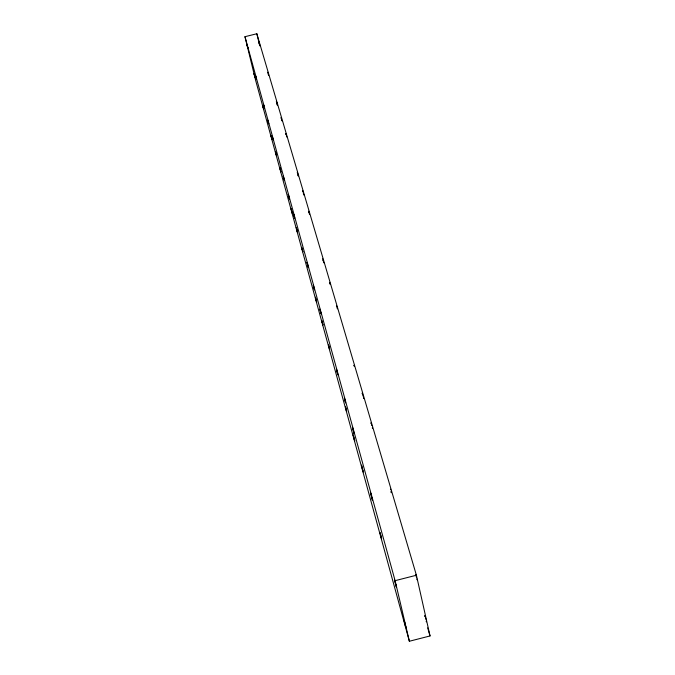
<?xml version="1.0" encoding="UTF-8"?>
<svg xmlns="http://www.w3.org/2000/svg" width="675" height="675" viewBox="0 0 675 675"><rect width="100%" height="100%" fill="white"/><g stroke="black" fill="none" stroke-linecap="round" stroke-linejoin="round"><path stroke-width="1.01" d="M244.966 36.695L395.103 580.677L416.407 575.235L430.034 635.951L409.371 641.25L255.572 80.114L244.966 36.695L256.846 33.75L416.407 575.235M415.758 574.889L415.572 574.433L415.64 574.948M426.279 621.354L426.465 621.844L426.296 620.873M276.387 101.233L276.919 103.199M297.321 172.353L297.768 173.973M302.738 190.763L303.05 191.869M309.471 214.473L309.445 214.102M322.734 258.736L322.734 259.048M371.183 423.394L370.98 422.761L371.056 423.343M424.879 615.465L425.25 616.739M427.672 627.851L430.034 635.951M390.53 489.147L390.715 489.797M362.559 394.099L362.213 392.993L362.424 394.124M354.08 365.276L354.392 366.415M286.512 136.384L286.698 136.966L286.546 136.223M281.804 120.369L281.981 120.918L281.829 120.175M258.863 41.639L259.411 43.774M416.137 576.188L416.374 577.058M336.496 305.505L336.833 306.779M303.691 194.83L303.413 193.759M277.29 104.996L277.045 104.068M259.563 44.668L259.782 45.453L259.538 44.272M425.469 617.574L425.933 619.346M391.053 491.881L391.272 492.725M268.152 73.28L267.84 72.183L268.043 73.153M371.545 424.685L371.748 425.469M362.737 394.757L363.116 396.242M329.662 282.327L330.007 283.686M323.013 259.723L323.35 261.031M308.737 211.224L309.04 212.414M297.987 175.314L298.131 175.871M285.871 133.49L286.158 134.595M281.163 117.492L281.585 119.154M371.52 496.412C368.229 484.38 374.811 508.916 371.512 496.851M380.835 535.612L380.008 532.567L381.637 539.013L380.784 535.883M344.95 400.03C342.9 392.496 347.093 408.35 345.043 400.798M362.357 468.307C359.269 456.967 365.479 480.178 362.382 468.821M268.549 75.212L268.287 74.174M345.98 408.603C343.946 401.102 348.098 416.855 346.064 409.328M391.154 491.417L391.373 492.278M329.797 283.416L329.974 284.108M308.922 212.414L309.082 213.03M294.233 216.127C292.418 209.225 296.021 223.197 294.157 216.11M283.753 178.124C281.939 171.205 285.533 185.144 283.719 178.234M272.683 137.962C271.012 131.574 274.379 144.661 272.683 138.181M268.245 121.863C266.625 115.67 269.89 128.385 268.253 122.133M263.984 106.414C262.406 100.372 265.604 112.843 264.009 106.726M275.847 153.098C274.227 146.888 277.476 159.57 275.83 153.276M271.485 137.227C269.907 131.169 273.088 143.581 271.485 137.438M263.225 107.114C261.731 101.368 264.76 113.214 263.25 107.409M268.279 73.786L268.658 75.347M302.383 249.809C304.087 256.922 300.586 242.57 302.282 249.683M308.77 211.798L309.201 213.038M303.353 193.075L303.767 194.788M286.107 134.84L285.837 133.701M281.416 118.859L281.137 117.737M259.318 43.706L258.879 41.875M320.38 311.259C318.558 303.539 322.38 319.334 320.566 311.631M328.978 346.992C327.274 339.778 330.893 354.687 329.181 347.473M313.968 287.719C315.79 295.38 311.993 279.779 313.816 287.432M322.481 323.055C324.219 330.379 320.549 315.259 322.296 322.65M255.892 77.254C254.483 71.339 257.42 83.405 255.985 77.414M336.766 307.133L336.445 305.792M322.996 260.187L323.165 260.854M416.855 578.922L417.074 579.8M298.072 175.196L298.207 175.778M297.683 174.091L297.346 172.631M277.062 103.764L277.383 105.148M276.767 102.954L276.387 101.317M337.188 308.197L337.34 308.838M256.846 33.75L259.748 45.875M395.103 580.677L409.371 641.25M424.862 615.963L425.031 616.663M302.957 191.928L302.754 191.033M323.663 262.322L323.781 262.853M354.004 365.361L354.122 365.892M363.454 397.634L363.648 398.554M372.313 427.756L372.44 428.321M336.454 369.157L337.854 374.768L336.454 369.157M352.519 427.435L354.071 433.586L352.519 427.435M353.236 435.021L354.721 440.893L353.236 435.021M254.028 73.491L254.998 77.406L254.028 73.491M394.563 579.926L396.36 587.022L394.563 579.926M404.114 620.401L405.818 627.134L404.114 620.401M279.855 167.611L280.901 171.838L279.855 167.611M288.267 194.383L289.448 199.133L288.267 194.383M291.127 208.685L292.224 213.106L291.127 208.685M296.317 227.576L297.473 232.242L296.317 227.576M307.015 262.381L308.281 267.469L307.015 262.381M315.444 297.287L316.642 302.113L315.444 297.287M246.974 44.592L247.911 48.406L246.974 44.592"/></g></svg>
